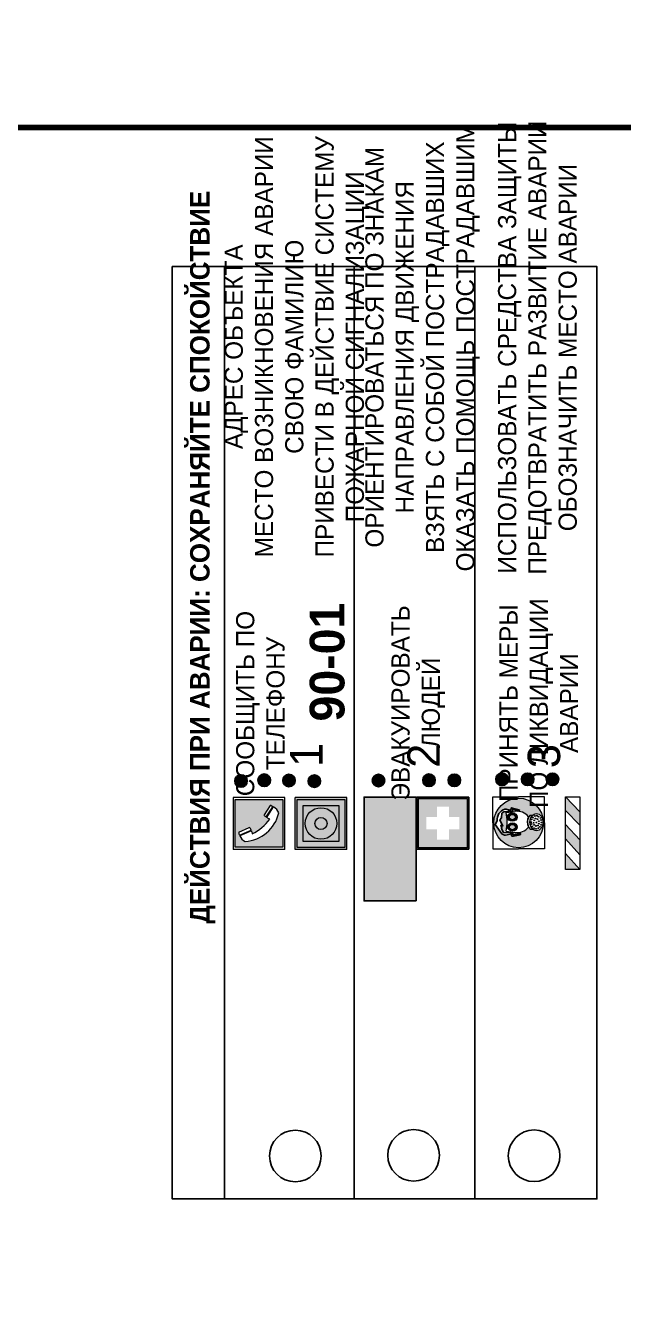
# Model space of a CAD drawing. Header units: millimetres. Extents: x 13114 to 67229, y 22859 to 38520.
# Drawn here: x 27107.3 to 27199.5, y 30715.2 to 30911.4 of the extents above; entities that cross this region are included whole.
import ezdxf

# ---------------------------------------------------------------- set-up
doc = ezdxf.new("R2010")
doc.units = ezdxf.units.MM
doc.styles.add('обычный', font='arial.ttf')

# ---------------------------------------------------------------- blocks, each defined once
blk = doc.blocks.new('A$C38D26F80')
h = blk.add_hatch(color=5)
h.dxf.hatch_style = 1
h.paths.add_polyline_path([(-8.77, -4.48, 1), (-0.19, -4.48, 1)])
h.paths.add_polyline_path([(-6.75, -3.58), (-6.75, -3.31), (-6.62, -3.22), (-6.5, -3.22), (-6.42, -3.3), (-6.39, -3.28), (-6.59, -2.23), (-6.59, -2.01), (-6.38, -1.58), (-4.76, -0.4), (-4.13, -0.79, -0.362848), (-2.1, -2.1, -0.201049), (-2.17, -2.48, 0.085434), (-2.26, -3.13), (-1.9, -3.16), (-2.25, -4.7), (-2.4, -4.59), (-2.43, -4.34), (-2.36, -4.34), (-2.14, -3.34), (-2.47, -3.42), (-2.58, -1.95), (-2.77, -1.58), (-3.58, -1.52), (-3.92, -1.26), (-5.05, -1.73), (-4.87, -1.39), (-5.41, -1.6), (-5.41, -1.46), (-6.13, -1.87), (-6.18, -3.5), (-6.56, -3.47), (-6.37, -4.59), (-6.16, -4.43), (-6.16, -4.66), (-6.36, -4.79), (-6.37, -4.8), (-6.51, -4.76)], flags=16)
h.paths.add_polyline_path([(-6.51, -4.76), (-6.36, -4.79), (-6.37, -4.8)], flags=0)
h.paths.add_polyline_path([(-5.92, -2.34, 0.089508), (-2.67, -2.35), (-2.48, -3.88, -0.268602), (-3.4, -6.18, 0.262449), (-5.2, -6.18, -0.268602), (-6.11, -3.88)], flags=16)
edge = h.paths.add_edge_path(flags=16)
edge.add_ellipse((-5.19, -3.41), major_axis=(0, 0.842), ratio=0.848992, start_angle=0, end_angle=360)
edge = h.paths.add_edge_path(flags=0)
edge.add_ellipse((-5.19, -3.39), major_axis=(0, 0.665), ratio=0.853798, start_angle=0, end_angle=360)
edge = h.paths.add_edge_path(flags=0)
edge.add_ellipse((-5.19, -3.4), major_axis=(0, 0.528), ratio=0.864094, start_angle=0, end_angle=360)
edge = h.paths.add_edge_path(flags=16)
edge.add_ellipse((-3.47, -3.4), major_axis=(0, 0.842), ratio=0.848992, start_angle=0, end_angle=360)
h.paths.add_polyline_path([(-3.13, -6.45), (-3.13, -6.84, 0.383174), (-5.57, -6.85), (-5.57, -6.49, -0.369952)], flags=16)
edge = h.paths.add_edge_path(flags=0)
edge.add_ellipse((-3.47, -3.39), major_axis=(0, 0.665), ratio=0.853798, start_angle=0, end_angle=360)
edge = h.paths.add_edge_path(flags=0)
edge.add_ellipse((-3.47, -3.4), major_axis=(0, 0.528), ratio=0.864094, start_angle=0, end_angle=360)
edge = h.paths.add_edge_path(flags=16)
edge.add_ellipse((-4.34, -7.57), major_axis=(-1.48, 0), ratio=0.744955, start_angle=0, end_angle=360)
h.paths.add_polyline_path([(-5.01, -6.85, -1), (-5.15, -6.85, -1)], flags=0)
h.paths.add_polyline_path([(-5.33, -7.14, -1), (-5.47, -7.14, -1)], flags=0)
h.paths.add_polyline_path([(-4.61, -6.71, -1), (-4.74, -6.71, -1)], flags=16)
h.paths.add_polyline_path([(-5.43, -7.51, -1), (-5.57, -7.51, -1)], flags=0)
h.paths.add_polyline_path([(-4.26, -6.67, -1), (-4.4, -6.67, -1)], flags=16)
h.paths.add_polyline_path([(-4.74, -7.14, -1), (-4.88, -7.14, -1)], flags=0)
h.paths.add_polyline_path([(-4.93, -7.43, -1), (-5.07, -7.43, -1)], flags=0)
h.paths.add_polyline_path([(-4.41, -7.07, -1), (-4.54, -7.07, -1)], flags=0)
h.paths.add_polyline_path([(-5.33, -7.87, -1), (-5.46, -7.87, -1)], flags=0)
h.paths.add_polyline_path([(-3.8, -6.71, -1), (-3.94, -6.71, -1)], flags=16)
h.paths.add_polyline_path([(-4.85, -7.78, -1), (-4.98, -7.78, -1)], flags=0)
h.paths.add_polyline_path([(-3.96, -7.14, -1), (-4.1, -7.14, -1)], flags=0)
h.paths.add_polyline_path([(-4.33, -7.53, -1), (-4.47, -7.53, -1)], flags=0)
h.paths.add_polyline_path([(-5.09, -8.12, -1), (-5.23, -8.12, -1)], flags=0)
h.paths.add_polyline_path([(-3.5, -6.94, -1), (-3.64, -6.94, -1)], flags=0)
h.paths.add_polyline_path([(-4.54, -7.97, -1), (-4.68, -7.97, -1)], flags=0)
h.paths.add_polyline_path([(-3.66, -7.39, -1), (-3.8, -7.39, -1)], flags=0)
h.paths.add_polyline_path([(-4.73, -8.35, -1), (-4.86, -8.35, -1)], flags=0)
h.paths.add_polyline_path([(-4.09, -7.96, -1), (-4.23, -7.96, -1)], flags=0)
h.paths.add_polyline_path([(-3.77, -7.74, -1), (-3.91, -7.74, -1)], flags=0)
h.paths.add_polyline_path([(-3.22, -7.27, -1), (-3.35, -7.27, -1)], flags=0)
h.paths.add_polyline_path([(-4.34, -8.4, -1), (-4.47, -8.4, -1)], flags=0)
h.paths.add_polyline_path([(-3.16, -7.61, -1), (-3.3, -7.61, -1)], flags=0)
h.paths.add_polyline_path([(-3.9, -8.35, -1), (-4.04, -8.35, -1)], flags=0)
h.paths.add_polyline_path([(-3.32, -7.91, -1), (-3.46, -7.91, -1)], flags=0)
h.paths.add_polyline_path([(-3.55, -8.23, -1), (-3.69, -8.23, -1)], flags=0)
at = {"color": 5, "lineweight": 5}
for p, q in [((-4.48, 0), (-8.96, 0)), ((-8.96, 0), (-8.96, -4.48)), ((-4.48, 0), (0, 0)), ((0, 0), (0, -4.48)), ((-6.59, -2.01), (-6.38, -1.58)), ((-6.59, -2.23), (-6.59, -2.01)), ((-6.38, -1.58), (-4.76, -0.4)), ((-6.13, -1.87), (-6.18, -3.5)), ((-5.41, -1.46), (-6.13, -1.87)), ((-4.87, -1.39), (-5.41, -1.6)), ((-5.41, -1.6), (-5.41, -1.46)), ((-3.92, -1.26), (-5.05, -1.73)), ((-5.05, -1.73), (-4.87, -1.39)), ((-4.76, -0.4), (-4.13, -0.79)), ((-3.58, -1.52), (-3.92, -1.26)), ((-2.77, -1.58), (-3.58, -1.52)), ((-2.58, -1.95), (-2.77, -1.58)), ((-2.47, -3.42), (-2.58, -1.95)), ((-6.75, -3.31), (-6.62, -3.22)), ((-6.75, -3.58), (-6.75, -3.31)), ((-6.51, -4.76), (-6.75, -3.58)), ((-6.62, -3.22), (-6.5, -3.22)), ((-6.39, -3.28), (-6.59, -2.23)), ((-6.18, -3.5), (-6.56, -3.47)), ((-6.56, -3.47), (-6.37, -4.59)), ((-6.5, -3.22), (-6.42, -3.3)), ((-6.42, -3.3), (-6.39, -3.28)), ((-5.92, -2.34), (-6.11, -3.88)), ((-2.67, -2.34), (-2.48, -3.88)), ((-2.14, -3.34), (-2.47, -3.42)), ((-2.43, -4.34), (-2.4, -4.59)), ((-2.43, -4.34), (-2.36, -4.34)), ((-2.36, -4.34), (-2.14, -3.34)), ((-1.9, -3.16), (-2.26, -3.13)), ((-2.25, -4.7), (-1.9, -3.16)), ((-8.96, -8.96), (-8.96, -4.48)), ((-6.37, -4.8), (-6.51, -4.76)), ((-6.37, -4.59), (-6.16, -4.43)), ((-6.16, -4.66), (-6.37, -4.8)), ((-6.16, -4.43), (-6.16, -4.66)), ((-5.57, -6.49), (-5.57, -6.85)), ((-3.13, -6.45), (-3.13, -6.84)), ((-2.4, -4.59), (-2.25, -4.7)), ((0, -8.96), (0, -4.48)), ((-4.48, -8.96), (-8.96, -8.96)), ((-4.48, -8.96), (0, -8.96))]:
    blk.add_line(p, q, dxfattribs=at)
at = {"color": 5}
for p, q in [((-6.59, -2.01), (-6.38, -1.58)), ((-6.59, -2.23), (-6.59, -2.01)), ((-6.38, -1.58), (-4.76, -0.4)), ((-6.13, -1.87), (-6.18, -3.5)), ((-5.41, -1.46), (-6.13, -1.87)), ((-4.87, -1.39), (-5.41, -1.6)), ((-5.41, -1.6), (-5.41, -1.46)), ((-3.92, -1.26), (-5.05, -1.73)), ((-5.05, -1.73), (-4.87, -1.39)), ((-4.76, -0.4), (-4.13, -0.79)), ((-3.58, -1.52), (-3.92, -1.26)), ((-2.77, -1.58), (-3.58, -1.52)), ((-2.58, -1.95), (-2.77, -1.58)), ((-2.47, -3.42), (-2.58, -1.95)), ((-6.75, -3.31), (-6.62, -3.22)), ((-6.75, -3.58), (-6.75, -3.31)), ((-6.51, -4.76), (-6.75, -3.58)), ((-6.62, -3.22), (-6.5, -3.22)), ((-6.39, -3.28), (-6.59, -2.23)), ((-6.18, -3.5), (-6.56, -3.47)), ((-6.56, -3.47), (-6.37, -4.59)), ((-6.5, -3.22), (-6.42, -3.3)), ((-6.42, -3.3), (-6.39, -3.28)), ((-2.14, -3.34), (-2.47, -3.42)), ((-2.4, -4.59), (-2.43, -4.34)), ((-2.43, -4.34), (-2.36, -4.34)), ((-2.36, -4.34), (-2.14, -3.34)), ((-2.26, -3.13), (-1.9, -3.16)), ((-1.9, -3.16), (-2.25, -4.7)), ((-6.37, -4.8), (-6.51, -4.76)), ((-6.36, -4.79), (-6.51, -4.76)), ((-6.37, -4.59), (-6.16, -4.43)), ((-6.16, -4.66), (-6.37, -4.8)), ((-6.16, -4.66), (-6.36, -4.79)), ((-6.16, -4.43), (-6.16, -4.66)), ((-2.25, -4.7), (-2.4, -4.59))]:
    blk.add_line(p, q, dxfattribs=at)
at = {"color": 5, "lineweight": 5}
for centre, radius in [((-4.48, -4.48), 4.29), ((-5.5, -7.51), 0.0678), ((-5.4, -7.14), 0.0678), ((-5.4, -7.87), 0.0678), ((-5.16, -8.12), 0.0678), ((-5.08, -6.85), 0.0678), ((-5, -7.43), 0.0678), ((-4.91, -7.78), 0.0678), ((-4.81, -7.14), 0.0678), ((-4.79, -8.35), 0.0678), ((-4.67, -6.71), 0.0678), ((-4.61, -7.97), 0.0678), ((-4.47, -7.07), 0.0678), ((-4.4, -7.53), 0.0678), ((-4.4, -8.4), 0.0678), ((-4.33, -6.67), 0.0678), ((-4.16, -7.96), 0.0678), ((-4.03, -7.14), 0.0678), ((-3.97, -8.35), 0.0678), ((-3.87, -6.71), 0.0678), ((-3.84, -7.74), 0.0678), ((-3.73, -7.39), 0.0678), ((-3.62, -8.23), 0.0678), ((-3.57, -6.94), 0.0678), ((-3.39, -7.91), 0.0678), ((-3.28, -7.27), 0.0678), ((-3.23, -7.61), 0.0678)]:
    blk.add_circle(centre, radius, dxfattribs=at)
at = {"color": 5}
for centre, radius, start, end in [((-3.89, -2.66), 1.88, 17.387, 97.1599), ((-2.6, -2.2), 0.511, 326.3906, 11.8614), ((-0.35, -3.07), 1.91, 162.2553, 181.7878)]:
    blk.add_arc(centre, radius, start, end, dxfattribs=at)
at = {"color": 5, "lineweight": 5}
for centre, radius, start, end in [((-2.6, -2.2), 0.513, 326.4781, 11.7739), ((-3.66, -4.24), 2.47, 171.573, 231.7124), ((-4.28, 6.66), 9.15, 259.6987, 280.1569), ((-4.93, -4.24), 2.47, 308.2876, 8.427), ((-0.47, -3.05), 1.79, 161.5846, 182.4584), ((-4.33, -7.88), 1.87, 50.358, 131.5662), ((-4.34, -8.2), 1.82, 48.4943, 132.3565), ((-4.3, -7.78), 1.83, 60.5889, 119.4111)]:
    blk.add_arc(centre, radius, start, end, dxfattribs=at)
for centre, major_axis, ratio in [((-5.19, -3.41), (0, 0.842), 0.848992), ((-5.19, -3.39), (0, 0.665), 0.853798), ((-5.19, -3.4), (0, 0.528), 0.864094), ((-3.47, -3.4), (0, 0.842), 0.848992), ((-3.47, -3.39), (0, 0.665), 0.853798), ((-3.47, -3.4), (0, 0.528), 0.864094), ((-4.34, -7.57), (-1.48, 0), 0.744955)]:
    blk.add_ellipse(centre, major_axis=major_axis, ratio=ratio, dxfattribs=at)
blk = doc.blocks.new('A$C47DD6509')
at = {"lineweight": 5}
for points in [[(-8.69, 0), (-11.19, 0), (-11.19, -2.22)], [(-4.22, 0), (-6.45, 0), (-8.91, -2.22), (-6.61, -2.22)], [(0, 0), (-2.09, 0), (-4.36, -2.22), (-2.29, -2.22)]]:
    blk.add_hatch(color=242, dxfattribs=at).paths.add_polyline_path(points)
at = {"color": 242, "lineweight": 5}
for p, q in [((-11.19, -2.22), (-8.69, 0)), ((-11.19, -2.22), (-11.19, 0)), ((-11.19, 0), (-8.69, 0)), ((-11.19, 0), (0, 0)), ((-8.91, -2.22), (-6.45, 0)), ((-6.61, -2.22), (-4.22, 0)), ((-4.36, -2.22), (-2.09, 0)), ((-2.29, -2.22), (0, 0)), ((0, 0), (0, -2.22)), ((0, -2.22), (-11.19, -2.22))]:
    blk.add_line(p, q, dxfattribs=at)
blk = doc.blocks.new('A$C32E8229D')
at = {"true_color": 0xffffff}
blk.add_hatch(color=7, dxfattribs=at).paths.add_polyline_path([(0, 0), (0, -8), (16, -8), (16, 0)])
h = blk.add_hatch(color=126)
h.paths.add_polyline_path([(0.2, -0.2), (15.8, -0.2), (15.8, -7.8), (0.2, -7.8)])
h.paths.add_polyline_path([(13.49, -2.05), (12.08, -2.05), (11.37, -2.63, 0.162397), (11.29, -2.84), (11.29, -3.63), (10.35, -3.63), (10.35, -4.05), (11.68, -4.05), (11.68, -3.48), (12.26, -4.28), (11.29, -5.1), (11.29, -6.78), (11.85, -6.78), (11.85, -5.44), (12.8, -4.64), (12.8, -5.94), (14.46, -5.94), (14.46, -5.39), (13.45, -5.39), (13.45, -3.97), (12.46, -2.59), (13.15, -2.59), (13.69, -3.34), (14.18, -3)], flags=16)
h.paths.add_polyline_path([(10.74, -1.82, 1), (11.8, -1.82, 1)], flags=16)
h.paths.add_polyline_path([(9.39, -3.59), (5.99, -3.59), (6.56, -3.03), (5.91, -3.03), (5.1, -3.83), (5.91, -4.64), (6.56, -4.64), (5.99, -4.09), (9.39, -4.09)], flags=16)
h.paths.add_polyline_path([(4.29, -1.08), (1.72, -1.08), (1.72, -6.6), (4.29, -6.6)], flags=16)
at = {"color": 126}
blk.add_lwpolyline([(16, -8), (0, -8), (0, 0), (16, 0)], close=True, dxfattribs=at)
blk = doc.blocks.new('A$C18900ED3')
h = blk.add_hatch(color=126)
h.paths.add_polyline_path([(-0.18, -0.18), (-7.02, -0.18), (-7.02, -7.02), (-0.18, -7.02)])
h.paths.add_polyline_path([(-5.89, -4.46), (-5.89, -2.77), (-4.46, -2.77), (-4.46, -1.31), (-2.77, -1.31), (-2.77, -2.77), (-1.33, -2.77), (-1.33, -4.46), (-2.77, -4.46), (-2.77, -5.89), (-4.46, -5.89), (-4.46, -4.46)], flags=16)
at = {"color": 126}
for p, q in [((-7.2, 0), (-7.2, -7.2)), ((0, 0), (-7.2, 0)), ((0, -7.2), (0, 0)), ((-7.02, -7.02), (-7.02, -0.18)), ((-7.02, -0.18), (-0.18, -0.18)), ((-0.18, -0.18), (-0.18, -7.02)), ((-0.18, -7.02), (-7.02, -7.02)), ((-7.2, -7.2), (0, -7.2))]:
    blk.add_line(p, q, dxfattribs=at)
blk = doc.blocks.new('A$C456E1F9C')
at = {"lineweight": 5}
h = blk.add_hatch(color=242, dxfattribs=at)
h.paths.add_polyline_path([(0.51, -1.47), (0.51, -13.26), (12.29, -13.26), (12.29, -1.47)])
h.paths.add_polyline_path([(5.42, -4.95, -0.254479), (4.78, -5.4), (3.52, -2.53, -0.209735), (4.23, -2.4)], flags=16)
h.paths.add_polyline_path([(8.53, -8.6), (10.87, -10.17), (10.54, -10.76), (8.03, -9.13, -0.192251)], flags=16)
h.paths.add_polyline_path([(4.61, -5.49, 0.005518), (3.87, -5.72, 0.128647), (7.49, -10.01, 0.00809), (7.83, -9.33), (10.47, -10.97, -0.16736), (8.99, -12.25, -0.327862), (1.95, -3.95, -0.166952), (3.36, -2.62)], flags=16)
at = {"color": 242, "lineweight": 5}
for p, q in [((0, -13.77), (0, -0.97)), ((12.8, -0.97), (0, -0.97)), ((4.61, -5.49), (3.36, -2.62)), ((3.52, -2.53), (4.78, -5.4)), ((4.23, -2.4), (5.42, -4.95)), ((12.8, -13.77), (12.8, -0.97)), ((7.83, -9.33), (10.47, -10.97)), ((8.03, -9.13), (10.54, -10.76)), ((10.81, -10.12), (8.53, -8.6)), ((10.54, -10.76), (10.8, -10.3)), ((10.8, -10.3), (10.81, -10.12)), ((0, -13.77), (12.8, -13.77))]:
    blk.add_line(p, q, dxfattribs=at)
blk.add_lwpolyline([(0.51, -1.47), (12.29, -1.47), (12.29, -13.26), (0.51, -13.26)], close=True, dxfattribs=at)
for centre, radius, start, end in [((4.59, -5.34), 2.99, 114.2845, 152.1974), ((4.02, -3.27), 0.891, 76.3284, 123.7092), ((11.12, -3.31), 9.19, 183.9915, 256.6009), ((14.98, -39.1), 35.17, 107.1487, 108.4135), ((13.86, -0.94), 11.08, 205.5536, 234.8762), ((4.68, -4.59), 0.824, 276.9621, 334.0723), ((-13.31, 0.8), 23.44, 332.5487, 334.4027), ((8.94, -9.5), 0.989, 114.4092, 157.9388), ((7.87, -9.46), 3, 291.9291, 329.9329)]:
    blk.add_arc(centre, radius, start, end, dxfattribs=at)
blk = doc.blocks.new('A$C54414219')
at = {"true_color": 0xffffff}
h = blk.add_hatch(color=7, dxfattribs=at)
h.paths.add_polyline_path([(2.39, -9.45), (2.39, -18.3), (11.23, -18.3), (11.23, -9.45)], flags=0)
h.paths.add_polyline_path([(10.71, -13.87, -1), (2.92, -13.87, -1)], flags=0)
h.paths.add_polyline_path([(8.3, -13.87, -1), (5.33, -13.87, -1)], flags=0)
h.paths.add_polyline_path([(0.41, -7.47), (0.41, -20.27), (13.21, -20.27), (13.21, -7.47)])
h.paths.add_polyline_path([(0.92, -19.77), (12.71, -19.77), (12.71, -7.98), (0.92, -7.98)], flags=16)
h.paths.add_polyline_path([(11.23, -9.45), (11.23, -18.3), (2.39, -18.3), (2.39, -9.45)], flags=0)
at = {"lineweight": 5}
h = blk.add_hatch(color=242, dxfattribs=at)
h.paths.add_polyline_path([(12.71, -7.98), (0.92, -7.98), (0.92, -19.77), (12.71, -19.77)])
h.paths.add_polyline_path([(11.23, -18.3), (2.39, -18.3), (2.39, -9.45), (11.23, -9.45)], flags=16)
h.paths.add_polyline_path([(10.71, -13.87, -1), (2.92, -13.87, -1)], flags=0)
h.paths.add_polyline_path([(8.3, -13.87, -1), (5.33, -13.87, -1)], flags=0)
at = {"true_color": 0xffffff}
h = blk.add_hatch(color=7, dxfattribs=at)
h.paths.add_polyline_path([(2.39, -9.45), (2.39, -18.3), (11.23, -18.3), (11.23, -9.45)])
h.paths.add_polyline_path([(10.71, -13.87, -1), (2.92, -13.87, -1)], flags=16)
h.paths.add_polyline_path([(8.3, -13.87, -1), (5.33, -13.87, -1)], flags=0)
at = {"lineweight": 5}
h = blk.add_hatch(color=242, dxfattribs=at)
h.paths.add_polyline_path([(2.92, -13.87, 1), (10.71, -13.87, 1)])
h.paths.add_polyline_path([(8.3, -13.87, -1), (5.33, -13.87, -1)], flags=16)
at = {"color": 242, "lineweight": 5}
for p, q in [((0.41, -20.27), (0.41, -7.47)), ((0.41, -7.47), (13.21, -7.47)), ((0.41, -7.47), (13.21, -7.47)), ((13.21, -20.27), (13.21, -7.47)), ((0.41, -20.27), (13.21, -20.27))]:
    blk.add_line(p, q, dxfattribs=at)
for points in [[(0.92, -7.98), (12.71, -7.98), (12.71, -19.77), (0.92, -19.77)], [(2.39, -9.45), (11.23, -9.45), (11.23, -18.3), (2.39, -18.3)]]:
    blk.add_lwpolyline(points, close=True, dxfattribs=at)
for radius in [3.89, 1.49]:
    blk.add_circle((6.81, -13.87), radius, dxfattribs=at)

msp = doc.modelspace()

# ---------------------------------------------------------------- hatches: boundary and pattern name
at = {"lineweight": 0}
h = msp.add_hatch(color=256, dxfattribs=at)
h.dxf.hatch_style = 1
h.paths.add_polyline_path([(27140.56, 30793.91, 1), (27140.56, 30795.84, 1)])
h = msp.add_hatch(color=256, dxfattribs=at)
h.dxf.hatch_style = 1
h.paths.add_polyline_path([(27144.15, 30794.01, 1), (27144.15, 30795.94, 1)])
h = msp.add_hatch(color=256, dxfattribs=at)
h.dxf.hatch_style = 1
h.paths.add_polyline_path([(27147.96, 30793.97, 1), (27147.96, 30795.9, 1)])
h = msp.add_hatch(color=256, dxfattribs=at)
h.dxf.hatch_style = 1
h.paths.add_polyline_path([(27151.88, 30793.89, 1), (27151.88, 30795.82, 1)])
h = msp.add_hatch(color=256, dxfattribs=at)
h.dxf.hatch_style = 1
h.paths.add_polyline_path([(27161.77, 30793.97, 1), (27161.77, 30795.91, 1)])
h = msp.add_hatch(color=256, dxfattribs=at)
h.dxf.hatch_style = 1
h.paths.add_polyline_path([(27169.55, 30794.01, 1), (27169.55, 30795.95, 1)])
h = msp.add_hatch(color=256, dxfattribs=at)
h.dxf.hatch_style = 1
h.paths.add_polyline_path([(27173.45, 30794.01, 1), (27173.45, 30795.94, 1)])
h = msp.add_hatch(color=256, dxfattribs=at)
h.dxf.hatch_style = 1
h.paths.add_polyline_path([(27180.81, 30794.17, 1), (27180.81, 30796.1, 1)])
h = msp.add_hatch(color=256, dxfattribs=at)
h.dxf.hatch_style = 1
h.paths.add_polyline_path([(27184.75, 30794.16, 1), (27184.75, 30796.09, 1)])
h = msp.add_hatch(color=256, dxfattribs=at)
h.dxf.hatch_style = 1
h.paths.add_polyline_path([(27188.59, 30794.16, 1), (27188.59, 30796.09, 1)])

# ---------------------------------------------------------------- linework, layer by layer
at = {"color": 1, "lineweight": 100}
for points in [[(26700.23, 31290.65), (27300.23, 31290.65), (27300.23, 30895.65), (26700.23, 30895.65)], [(26700.23, 30895.65), (27300.23, 30895.65), (27300.23, 30500.65), (26700.23, 30500.65)]]:
    msp.add_lwpolyline(points, close=True, dxfattribs=at)
for points in [[(27138.03, 30730.43), (27138.03, 30874.19), (27129.98, 30874.19), (27129.98, 30730.43)], [(27138.03, 30730.43), (27138.03, 30874.19), (27195.43, 30874.19), (27195.43, 30730.43)]]:
    msp.add_lwpolyline(points, close=True)
for points in [[(27158.02, 30788.84), (27158.02, 30730.43), (27158.02, 30874.19)], [(27176.6, 30788.84), (27176.6, 30730.43), (27176.6, 30874.19)]]:
    msp.add_lwpolyline(points)
for centre, radius in [((27140.56, 30794.87), 0.966), ((27144.15, 30794.98), 0.966), ((27147.96, 30794.94), 0.966), ((27151.88, 30794.85), 0.966), ((27161.77, 30794.94), 0.966), ((27169.55, 30794.98), 0.966), ((27173.45, 30794.97), 0.966), ((27180.81, 30795.13), 0.966), ((27184.75, 30795.13), 0.966), ((27188.59, 30795.13), 0.966), ((27148.95, 30737.05), 3.98), ((27167.18, 30737.15), 3.98), ((27185.75, 30737.08), 3.98)]:
    msp.add_circle(centre, radius)

# ---------------------------------------------------------------- block references
at = {"rotation": 90}
for name, p, xscale, yscale, zscale in [('A$C456E1F9C', (27138.74, 30784.32), 0.625, 0.625, 0.625), ('A$C54414219', (27144.23, 30784.06), 0.625, 0.625, 0.625), ('A$C18900ED3', (27167.7, 30792.38), 1.111111111007631, 1.111111111007631, 1.111111111007631), ('A$C38D26F80', (27179.37, 30792.4), 0.8928571427240968, 0.8928571427240968, 0.8928571427240968)]:
    msp.add_blockref(name, p, dxfattribs=dict(at, xscale=xscale, yscale=yscale, zscale=zscale))
at = {"xscale": -1, "rotation": 90}
msp.add_blockref('A$C32E8229D', (27159.55, 30792.38), dxfattribs=at)
at = {"color": 242, "true_color": 0xc1121c, "rotation": 90}
msp.add_blockref('A$C47DD6509', (27190.58, 30792.4), dxfattribs=at)

# ---------------------------------------------------------------- texts
at = {"lineweight": 0, "attachment_point": 5, "rotation": 90, "style": 'обычный'}
for s, insert, char_height, width in [('\\pi-8.4,l8.4,t8.4;{\\fProxima Nova Rg|b0|i0|c204|p2;ОРИЕНТИРОВАТЬСЯ ПО ЗНАКАМ \\PНАПРАВЛЕНИЯ ДВИЖЕНИЯ\\PВЗЯТЬ С СОБОЙ ПОСТРАДАВШИХ\\PОКАЗАТЬ ПОМОЩЬ ПОСТРАДАВШИМ}', (27168.55, 30861.75), 2.8, 126.6484), ('\\pi-8.4,l8.4,t8.4;{\\fProxima Nova Rg|b0|i0|c204|p2;ИСПОЛЬЗОВАТЬ СРЕДСТВА ЗАЩИТЫ \\PПРЕДОТВРАТИТЬ РАЗВИТИЕ АВАРИИ\\PОБОЗНАЧИТЬ МЕСТО АВАРИИ}', (27186.28, 30861.7), 2.8, 126.6484), ('\\pi-8.4,l8.4,t8.4;{\\fProxima Nova Rg|b0|i0|c204|p2;АДРЕС ОБЪЕКТА\\PМЕСТО ВОЗНИКНОВЕНИЯ АВАРИИ\\PСВОЮ ФАМИЛИЮ\\PПРИВЕСТИ В ДЕЙСТВИЕ СИСТЕМУ \\PПОЖАРНОЙ СИГНАЛИЗАЦИИ}', (27149.19, 30861.82), 2.8, 126.6484), ('{\\fProxima Nova Rg|b1|i0|c204|p2;ДЕЙСТВИЯ ПРИ АВАРИИ: СОХРАНЯЙТЕ СПОКОЙСТВИЕ\\H1.6644x; }', (27134.66, 30829.37), 3, 175.1736), ('{\\fProxima Nova Rg|b0|i0|c204|p2;ПРИНЯТЬ МЕРЫ \\PПО ЛИКВИДАЦИИ \\PАВАРИИ}', (27186.47, 30806.87), 2.8, 126.6484), ('{\\fProxima Nova Rg|b0|i0|c204|p2;СООБЩИТЬ ПО \\PТЕЛЕФОНУ}', (27143.57, 30806.81), 2.8, 126.6484), ('{\\fProxima Nova Rg|b1|i0|c204|p2;\\H1.0714x;90-01\\fProxima Nova Rg|b0|i0|c204|p2;\\H0.93331x; \\H1.3449x; }', (27153.88, 30813.2), 5, 126.6484), ('{\\fProxima Nova Rg|b0|i0|c204|p2;ЭВАКУИРОВАТЬ \\PЛЮДЕЙ}', (27167.9, 30806.91), 2.8, 126.6484), ('{\\fProxima Nova Rg|b0|i0|c204|p2;1\\H1.1667x; }', (27150.64, 30798.91), 5, 126.6484), ('{\\fProxima Nova Rg|b0|i0|c204|p2;2\\H1.1967x; }', (27168.72, 30798.76), 5, 126.6484), ('{\\fProxima Nova Rg|b0|i0|c204|p2;3\\H1.1967x; }', (27187.3, 30798.7), 5, 126.6484)]:
    msp.add_mtext(s, dxfattribs=dict(at, insert=insert, char_height=char_height, width=width))

doc.saveas('drawing.dxf')
